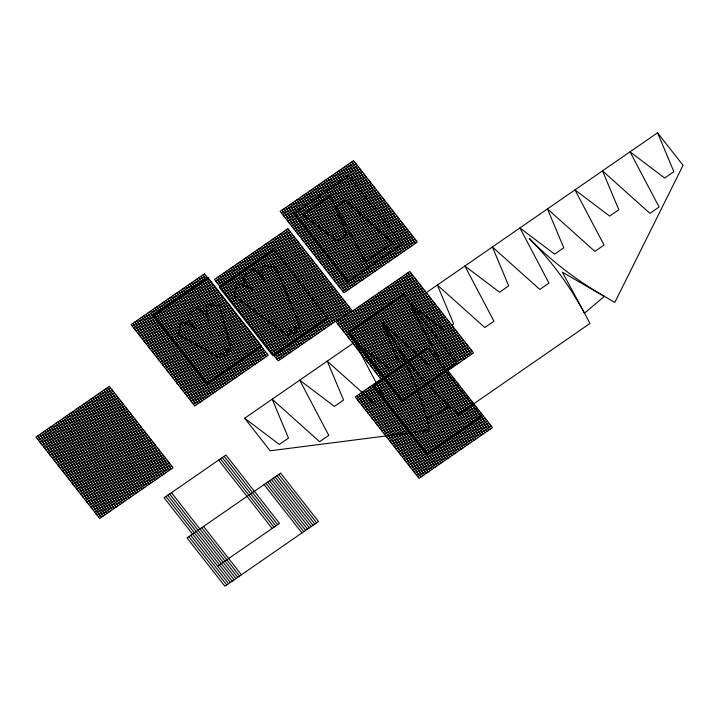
<?xml version="1.0" encoding="UTF-8"?>
<svg xmlns="http://www.w3.org/2000/svg" width="719" height="719" viewBox="0 0 719 719"><rect width="100%" height="100%" fill="white"/><g stroke="black" fill="none" stroke-linecap="round" stroke-linejoin="round"><path stroke-width="1.08" d="M196.44 329.005A30.297 27.502 -17.3 0 1 189.519 320.593L187.021 315.695L198.031 308.083L202.246 311.794A30.297 27.502 -17.3 0 1 208.753 320.494A30.297 27.502 -17.3 0 1 206.488 309.979L206.515 304.452L219.708 305.97L230.422 346.738L230.736 350.144L225.883 349.82L227.779 353.892L224.714 356.004L221.146 353.092L220.032 357.541L216.662 356.256L178.42 334.515L180.793 322.229L186.419 323.856A30.297 27.502 -17.3 0 1 196.449 328.996M262.462 271.279L262.48 265.751L275.683 267.279L299.49 324.763L299.805 328.17L294.943 327.846L296.839 331.908L293.783 334.029L290.215 331.117L289.101 335.566L285.731 334.272L234.385 295.824L236.767 283.538L242.393 285.155A30.297 27.502 -17.3 0 1 252.423 290.305A30.297 27.502 -17.3 0 1 245.494 281.893L242.986 277.004L253.996 269.391L258.22 273.103L262.462 271.279A30.297 27.502 -17.3 0 0 264.709 281.803A30.297 27.502 -17.3 0 0 258.22 273.094M186.419 323.856L189.528 320.584M242.393 285.155L245.503 281.893M604.355 296.363L584.484 313.178A387.775 352.013 -17.3 0 0 529.319 238.474M281.444 213.031L354.853 162.278M282.72 214.657L356.13 163.905M283.996 216.284L357.397 165.532M285.272 217.911L358.673 167.159M132.332 326.237L205.733 275.494M286.548 219.538L359.949 168.794M287.825 221.164L361.226 170.421M133.608 327.864L207.009 277.121M289.101 222.791L362.502 172.048M134.884 329.491L208.285 278.747M136.152 331.117L209.562 280.374M290.368 224.418L363.778 173.674M137.428 332.744L210.838 282.001M291.644 226.045L365.045 175.301M292.921 227.671L366.322 176.928M138.704 334.371L212.105 283.628M215.781 281.093L289.182 230.341M294.197 229.298L367.598 178.555M139.98 336.007L213.381 285.254M217.057 282.72L290.458 231.976M141.257 337.633L214.657 286.881M218.324 284.347L291.734 233.603M295.473 230.925L368.874 180.181M142.533 339.26L215.934 288.508M219.601 285.973L293.001 235.23M296.749 232.561L370.15 181.808M143.809 340.887L217.21 290.134M220.877 287.6L294.278 236.857M298.017 234.187L371.426 183.435M299.293 235.814L372.694 185.062M145.076 342.514L218.486 291.77M222.153 289.227L295.554 238.483M300.569 237.441L373.97 186.688M146.352 344.14L219.753 293.397M223.429 290.853L296.83 240.11M147.629 345.767L221.03 295.024M224.705 292.48L298.106 241.737M301.845 239.068L375.246 188.315M148.905 347.394L222.306 296.65M225.973 294.107L299.383 243.364M303.121 240.694L376.522 189.951M304.398 242.321L377.799 191.578M150.181 349.021L223.582 298.277M227.249 295.743L300.659 244.99M305.665 243.948L379.075 193.204M151.457 350.647L224.858 299.904M228.525 297.369L301.926 246.617M152.725 352.274L226.134 301.531M229.801 298.996L303.202 248.244M306.941 245.574L380.351 194.831M154.001 353.901L227.402 303.157M231.078 300.623L304.479 249.87M308.217 247.201L381.618 196.458M155.277 355.537L228.678 304.784M232.354 302.25L305.755 251.506M309.494 248.828L382.894 198.085M37.226 438.725L110.627 387.972M310.77 250.455L384.171 199.711M156.553 357.163L229.954 306.411M233.63 303.876L307.031 253.133M38.502 440.352L111.903 389.599M312.046 252.09L385.447 201.338M157.829 358.79L231.23 308.038M234.897 305.503L308.307 254.76M39.779 441.978L113.18 391.226M159.106 360.417L232.507 309.664M236.174 307.13L309.574 256.386M313.322 253.717L386.723 202.965M41.046 443.605L114.456 392.862M160.382 362.043L233.783 311.3M237.45 308.757L310.851 258.013M314.589 255.344L387.999 204.591M42.322 445.232L115.723 394.488M315.866 256.971L389.267 206.218M161.649 363.67L235.059 312.927M238.726 310.383L312.127 259.64M43.598 446.858L116.999 396.115M317.142 258.597L390.543 207.845M162.925 365.297L236.326 314.554M240.002 312.01L313.403 261.267M44.875 448.485L118.276 397.742M164.202 366.924L237.603 316.18M241.278 313.637L314.679 262.893M318.418 260.224L391.819 209.481M46.151 450.112L119.552 399.369M165.478 368.55L238.879 317.807M242.546 315.273L315.956 264.52M319.694 261.851L393.095 211.107M47.427 451.739L120.828 400.995M166.754 370.177L240.155 319.434M243.822 316.899L317.232 266.147M320.971 263.478L394.372 212.734M48.694 453.365L122.104 402.622M322.238 265.104L395.648 214.361M168.03 371.804L241.431 321.06M245.098 318.526L318.499 267.774M49.971 454.992L123.38 404.249M323.514 266.731L396.924 215.988M169.298 373.431L242.707 322.687M246.374 320.153L319.775 269.4M51.247 456.628L124.648 405.876M170.574 375.066L243.975 324.314M247.651 321.779L321.051 271.027M324.79 268.358L398.191 217.614M52.523 458.255L125.924 407.502M171.85 376.693L245.251 325.941M248.927 323.406L322.328 272.663M326.067 269.984L399.467 219.241M53.799 459.881L127.2 409.129M327.343 271.62L400.744 220.868M173.126 378.32L246.527 327.567M250.203 325.033L323.604 274.29M55.075 461.508L128.476 410.756M328.619 273.247L402.02 222.495M174.402 379.947L247.803 329.194M251.47 326.66L324.88 275.916M56.352 463.135L129.753 412.391M175.679 381.573L249.08 330.821M252.746 328.286L326.147 277.543M329.895 274.874L403.296 224.121M57.619 464.762L131.029 414.018M176.946 383.2L250.356 332.457M254.023 329.913L327.424 279.17M331.162 276.5L404.572 225.748M58.895 466.388L132.296 415.645M178.222 384.827L251.632 334.083M255.299 331.54L328.7 280.796M332.439 278.127L405.84 227.375M60.171 468.015L133.572 417.272M333.715 279.754L407.116 229.01M179.498 386.454L252.899 335.71M256.575 333.167L329.976 282.423M61.448 469.642L134.848 418.898M334.991 281.381L408.392 230.637M180.775 388.08L254.175 337.337M257.851 334.802L331.252 284.05M62.724 471.269L136.125 420.525M182.051 389.707L255.452 338.964M259.119 336.429L332.529 285.677M336.267 283.007L409.668 232.264M64 472.895L137.401 422.152M183.327 391.334L256.728 340.59M260.395 338.056L333.805 287.303M337.544 284.634L410.944 233.891M65.267 474.522L138.677 423.779M338.811 286.261L412.221 235.517M184.603 392.96L258.004 342.217M261.671 339.683L335.072 288.93M66.543 476.158L139.944 425.405M340.087 287.888L413.497 237.144M185.87 394.596L259.28 343.844M262.947 341.309L336.348 290.557M67.82 477.784L141.221 427.032M187.147 396.223L260.548 345.471M264.224 342.936L337.624 292.193M341.363 289.514L414.764 238.771M69.096 479.411L142.497 428.659M188.423 397.85L261.824 347.097M265.5 344.563L338.901 293.819M342.639 291.141L416.04 240.398M70.372 481.038L143.773 430.286M189.699 399.476L263.1 348.724M266.776 346.19L340.177 295.446M71.648 482.665L145.049 431.921M190.975 401.103L264.376 350.351M268.043 347.816L341.453 297.073M72.916 484.291L146.325 433.548M192.252 402.73L265.653 351.986M269.319 349.443L342.72 298.7M74.192 485.918L147.602 435.175M193.519 404.357L266.929 353.613M270.596 351.07L343.997 300.326M75.468 487.545L148.869 436.801M271.872 352.696L345.273 301.953M76.744 489.172L150.145 438.428M273.148 354.323L346.549 303.58M78.02 490.798L151.421 440.055M274.424 355.959L347.825 305.207M79.297 492.425L152.698 441.682M275.692 357.586L349.101 306.833M80.573 494.052L153.974 443.308M276.968 359.212L350.369 308.46M81.84 495.688L155.25 444.935M83.116 497.314L156.517 446.562M84.393 498.941L157.794 448.189M337.633 323.865L411.034 273.112M85.669 500.568L159.07 449.815M338.91 325.491L412.311 274.739M86.945 502.195L160.346 451.442M340.186 327.118L413.587 276.375M88.221 503.821L161.622 453.078M341.462 328.745L414.863 278.001M89.489 505.448L162.898 454.705M342.729 330.372L416.139 279.628M90.765 507.075L164.175 456.331M344.006 331.998L417.406 281.255M92.041 508.701L165.442 457.958M345.282 333.625L418.683 282.882M93.317 510.328L166.718 459.585M346.558 335.252L419.959 284.508M94.593 511.955L167.994 461.212M347.834 336.878L421.235 286.135M95.87 513.582L169.271 462.838M349.11 338.505L422.511 287.762M97.146 515.217L170.547 464.465M350.378 340.141L423.788 289.389M98.413 516.844L171.823 466.092M351.654 341.768L425.064 291.015M390.228 334.641A387.775 352.013 -17.3 0 1 426.727 419.168L429.737 430.366L270.155 450.795L244.658 418.242L657.552 132.79L683.05 165.343L614.835 302.402L562.429 272.204L590.002 323.424L458.488 414.342L449.717 406.352A387.775 352.013 -17.3 0 1 390.201 334.65L382.868 322.696M354.206 345.021L427.607 294.269M355.483 346.648L428.884 295.904M356.759 348.275L430.16 297.531M358.035 349.901L431.436 299.158M359.302 351.528L432.712 300.785M360.579 353.155L433.979 302.411M361.855 354.782L435.256 304.038M363.131 356.408L436.532 305.665M364.407 358.035L437.808 307.292M365.683 359.671L439.084 308.918M366.951 361.298L440.361 310.545M368.227 362.924L441.628 312.172M369.503 364.551L442.904 313.799M370.779 366.178L444.18 315.434M372.056 367.804L445.456 317.061M373.332 369.431L446.733 318.688M374.608 371.058L448.009 320.315M375.875 372.685L449.285 321.941M377.151 374.311L450.552 323.568M378.428 375.938L453.662 323.927L437.341 285.03L484.768 327.513L493.944 321.168L464.869 266.003L499.543 292.211L508.719 285.865L492.398 246.977L539.816 289.451L548.992 283.115L519.927 227.941L554.592 254.149L563.768 247.803L547.447 208.914L594.874 251.398L604.041 245.053L574.975 189.879L609.649 216.086L618.825 209.75L602.504 170.852L649.922 213.336L659.098 206.991L630.024 151.826L664.698 178.033L673.874 171.688L657.552 132.79M379.704 377.565L453.105 326.821M454.381 328.448L355.285 396.96L419.024 478.333L492.434 427.589L384.072 289.254M356.561 398.587L455.657 330.075M357.837 400.213L456.933 331.702M359.114 401.84L458.201 333.328M360.39 403.467L459.477 334.964M361.657 405.094L460.753 336.591M362.933 406.72L462.029 338.218M364.209 408.347L463.306 339.844M365.486 409.974L464.582 341.471M366.762 411.61L465.858 343.098M368.038 413.236L467.125 344.725M369.305 414.863L468.402 346.351M370.582 416.49L469.678 347.978M371.858 418.116L470.954 349.605M373.134 419.743L472.23 351.232M374.41 421.37L473.506 352.858L409.758 271.485L336.357 322.238L444.719 460.573M375.686 422.997L449.087 372.253M376.963 424.623L450.364 373.88M378.23 426.25L451.64 375.507M379.506 427.877L452.907 377.133M380.782 429.504L454.183 378.76M382.059 431.13L455.46 380.387M383.335 432.766L456.736 382.014M384.611 434.393L458.012 383.64M385.878 436.02L459.288 385.267M387.155 437.646L460.564 386.894M388.431 439.273L461.832 388.53M389.707 440.9L463.108 390.156M390.983 442.527L464.384 391.783M392.259 444.153L465.66 393.41M217.641 566.123L279.484 523.369L225.946 455.019L164.103 497.773L230.395 582.399M393.536 445.78L466.937 395.037M394.803 447.407L468.213 396.663M396.079 449.033L469.48 398.29M397.355 450.66L470.756 399.917M398.632 452.296L472.032 401.544M399.908 453.923L473.309 403.17M401.184 455.549L474.585 404.797M402.451 457.176L475.861 406.424M403.727 458.803L477.137 408.059M405.004 460.43L478.405 409.686M406.28 462.056L479.681 411.313M407.556 463.683L480.957 412.94M408.832 465.31L482.233 414.566M410.109 466.937L483.51 416.193M411.376 468.563L484.786 417.82M412.652 470.19L486.053 419.447M413.928 471.826L487.329 421.073M415.205 473.453L488.605 422.7M416.481 475.079L489.882 424.327M417.757 476.706L491.158 425.954M426.718 419.177L449.717 406.352M202.246 311.794L206.488 309.979M444.495 330.273L409.821 304.065L438.887 359.23M389.437 368.326L354.764 342.127L383.838 397.292M244.658 418.242L279.332 444.45L288.508 438.105L272.186 399.216L319.604 441.691L328.781 435.355L299.715 380.18L334.389 406.388L343.565 400.043L327.244 361.154L374.662 403.638M429.71 365.576L382.292 323.092L398.614 361.99M351.744 161.919L415.483 243.292M349.901 163.186L413.65 244.568M348.068 164.462L411.816 245.835M346.234 165.73L409.974 247.102M344.401 166.997L408.14 248.37M342.568 168.264L406.307 249.637M340.734 169.531L404.473 250.904M338.892 170.798L402.64 252.171M337.058 172.075L400.798 253.448M335.225 173.342L398.964 254.715M333.391 174.609L397.131 255.982M407.925 272.753L471.664 354.134M331.558 175.876L395.297 257.249M406.091 274.029L469.831 355.402M329.715 177.144L393.464 258.516M404.258 275.296L467.997 356.669M327.882 178.411L391.63 259.784M402.424 276.563L466.164 357.936M326.049 179.678L389.788 261.06M400.582 277.831L464.33 359.203M324.215 180.954L387.954 262.327M398.748 279.098L462.497 360.471M322.382 182.222L386.121 263.594M396.915 280.365L460.654 361.747M320.548 183.489L384.288 264.862M395.082 281.641L458.821 363.014M318.706 184.756L382.454 266.129M393.248 282.909L456.987 364.281M316.872 186.023L380.612 267.396M391.415 284.176L455.154 365.549M315.039 187.291L378.778 268.672M389.572 285.443L453.321 366.816M313.205 188.567L376.945 269.94M387.739 286.71L451.478 368.083M311.372 189.834L375.111 271.207M385.905 287.977L449.645 369.35M309.529 191.101L373.278 272.474M307.696 192.368L371.444 273.741M382.238 290.521L490.592 428.857M305.863 193.636L369.602 275.009M380.396 291.788L488.758 430.124M304.029 194.903L367.769 276.285M378.562 293.055L486.925 431.391M302.196 196.179L365.935 277.552M376.729 294.323L485.091 432.658M300.362 197.446L364.102 278.819M374.896 295.59L483.258 433.925M298.52 198.714L362.268 280.086M373.062 296.857L481.424 435.193M296.686 199.981L360.426 281.354M371.229 298.133L479.582 436.469M294.853 201.248L358.592 282.621M369.386 299.401L477.749 437.736M293.019 202.515L356.759 283.888M367.553 300.668L475.915 439.003M291.186 203.792L354.925 285.164M365.719 301.935L474.082 440.271M289.344 205.059L353.092 286.432M363.886 303.202L472.248 441.538M287.51 206.326L351.258 287.699M362.052 304.47L470.406 442.805M285.677 207.593L349.416 288.966M360.219 305.746L468.572 444.081M283.843 208.861L347.583 290.233M358.377 307.013L466.739 445.349M282.01 210.128L345.749 291.501M356.543 308.28L464.905 446.616M354.71 309.547L463.072 447.883M352.876 310.815L461.239 449.15M351.043 312.082L459.396 450.418M286.072 229.99L349.811 311.363M349.2 313.358L457.563 451.694M284.239 231.257L347.978 312.63M347.367 314.625L455.729 452.961M282.405 232.525L346.145 313.897M345.533 315.893L453.896 454.228M280.563 233.792L344.311 315.165M343.7 317.16L452.062 455.495M278.729 235.059L342.469 316.432M341.867 318.427L450.22 456.763M276.896 236.326L340.635 317.699M340.033 319.694L448.386 458.03M275.062 237.594L338.802 318.975M338.191 320.962L446.553 459.297M273.229 238.87L336.968 320.243M271.387 240.137L335.135 321.51M379.147 380.468L442.886 461.841M269.553 241.404L333.301 322.777M377.304 381.735L441.053 463.108M267.72 242.671L331.459 324.044M375.471 383.002L439.21 464.375M265.886 243.939L329.626 325.312M373.637 384.27L437.377 465.642M264.053 245.206L327.792 326.588M371.804 385.537L435.543 466.91M262.219 246.482L325.959 327.855M369.97 386.804L433.71 468.186M260.377 247.749L324.125 329.122M368.128 388.08L431.876 469.453M258.543 249.017L322.283 330.389M366.295 389.347L430.043 470.72M256.71 250.284L320.449 331.657M364.461 390.615L428.2 471.988M254.877 251.551L318.616 332.924M362.628 391.882L426.367 473.255M253.043 252.818L316.782 334.191M360.794 393.149L424.534 474.522M251.201 254.095L314.949 335.467M358.961 394.416L422.7 475.798M249.367 255.362L313.116 336.735M357.118 395.693L420.867 477.065M247.534 256.629L311.273 338.002M245.7 257.896L309.44 339.269M243.867 259.164L307.606 340.536M242.033 260.431L305.773 341.804M240.191 261.698L303.939 343.08M238.357 262.974L302.097 344.347M236.524 264.241L300.263 345.614M234.691 265.509L298.43 346.882M232.857 266.776L296.596 348.149M231.024 268.043L294.763 349.416M229.181 269.31L292.93 350.692M227.348 270.587L291.087 351.959M225.514 271.854L289.254 353.227M223.681 273.121L287.42 354.494M221.847 274.388L285.587 355.761M220.005 275.656L283.753 357.028M218.172 276.923L281.911 358.305M216.338 278.199L280.077 359.572M202.623 275.134L266.363 356.507M200.79 276.402L264.529 357.774M198.956 277.669L262.696 359.042M197.123 278.936L260.862 360.309M195.28 280.203L259.029 361.585M193.447 281.48L257.186 362.852M191.613 282.747L255.353 364.12M189.78 284.014L253.519 365.387M187.947 285.281L251.686 366.654M186.104 286.548L249.853 367.921M184.271 287.816L248.019 369.189M182.437 289.092L246.177 370.465M180.604 290.359L244.343 371.732M178.77 291.626L242.51 372.999M176.937 292.894L240.676 374.266M175.094 294.161L238.843 375.534M173.261 295.428L237 376.801M171.428 296.695L235.167 378.077M169.594 297.972L233.333 379.344M167.761 299.239L231.5 380.612M165.927 300.506L229.667 381.879M164.085 301.773L227.833 383.146M162.251 303.041L225.991 384.413M160.418 304.308L224.157 385.69M158.584 305.584L222.324 386.957M156.751 306.851L220.49 388.224M154.909 308.118L218.657 389.491M153.075 309.386L216.814 390.759M151.242 310.653L214.981 392.026M278.783 474.441L316.639 522.776M149.408 311.92L213.148 393.302M276.941 475.708L314.805 524.043M147.575 313.196L211.314 394.569M275.107 476.976L312.972 525.31M145.741 314.464L209.481 395.836M273.274 478.243L311.138 526.578M143.899 315.731L207.647 397.104M271.44 479.51L309.305 527.845M142.065 316.998L205.805 398.371M269.607 480.777L307.462 529.121M140.232 318.265L203.971 399.638M267.765 482.054L305.629 530.388M138.399 319.533L202.138 400.905M265.931 483.321L303.795 531.656M136.565 320.809L200.304 402.182M264.098 484.588L301.962 532.923M134.723 322.076L198.471 403.449M132.889 323.343L196.629 404.716M224.112 456.286L277.651 524.636M222.27 457.554L275.817 525.913M220.436 458.821L273.984 527.18M218.603 460.088L272.15 528.447M107.517 387.613L171.257 468.986M105.684 388.889L169.423 470.262M103.851 390.156L167.59 471.529M102.008 391.424L165.756 472.796M100.175 392.691L163.923 474.064M203.54 526.452L241.404 574.787M98.341 393.958L162.081 475.331M201.706 527.719L239.571 576.054M96.508 395.225L160.247 476.598M171.446 492.695L237.737 577.33M94.674 396.493L158.414 477.874M169.603 493.962L235.895 578.597M92.841 397.769L156.58 479.142M167.77 495.238L234.061 579.865M90.998 399.036L154.747 480.409M165.936 496.505L232.228 581.132M89.165 400.303L152.904 481.676M87.332 401.57L151.071 482.943M190.697 535.331L228.561 583.666M85.498 402.838L149.237 484.211M188.863 536.599L226.719 584.942M83.665 404.105L147.404 485.487M81.831 405.381L145.571 486.754M79.989 406.648L143.737 488.021M78.155 407.916L141.895 489.288M76.322 409.183L140.061 490.556M74.488 410.45L138.228 491.823M72.655 411.717L136.394 493.09M70.813 412.994L134.561 494.366M68.979 414.261L132.718 495.634M67.146 415.528L130.885 496.901M65.312 416.795L129.052 498.168M63.479 418.063L127.218 499.435M61.645 419.33L125.385 500.703M59.803 420.597L123.551 501.979M57.969 421.873L121.709 503.246M56.136 423.14L119.875 504.513M54.302 424.408L118.042 505.781M52.469 425.675L116.208 507.048M50.627 426.942L114.375 508.315M48.793 428.209L112.532 509.591M46.96 429.486L110.699 510.858M45.126 430.753L108.866 512.126M43.293 432.02L107.032 513.393M41.459 433.287L105.199 514.66M39.617 434.555L103.365 515.927M37.783 435.822L101.523 517.204M604.346 296.372A387.775 352.013 -17.3 0 1 529.292 238.492M289.784 329.841A5.509 4.997 -17.3 0 0 291.285 331.989L289.883 332.457A5.509 4.997 -17.3 0 0 289.793 329.841M293.774 327.091A5.509 4.997 -17.3 0 0 296.399 327.945L295.518 329.068A5.509 4.997 -17.3 0 0 293.774 327.082M227.339 349.919L226.449 351.043A5.509 4.997 -17.3 0 0 224.714 349.066A5.509 4.997 -17.3 0 0 227.339 349.928M353.577 160.652L280.176 211.395L343.916 292.777L417.317 242.024L353.577 160.652M204.457 273.867L131.056 324.611L194.795 405.983L268.205 355.24L204.457 273.867M348.751 175.966L294.251 213.642L347.798 282.001L402.298 244.316L348.751 175.966M208.016 277.678L153.515 315.362L207.054 383.712L261.554 346.037L208.016 277.678M330.56 195.901L303.032 214.936L337.705 241.144L346.882 234.798L330.56 195.901M287.906 228.714L214.505 279.466L278.244 360.839L351.645 310.087L287.906 228.714M273.822 249.745L219.322 287.42L272.869 355.779L327.37 318.095L273.822 249.745M345.551 200.592L336.375 206.937L365.441 262.102L392.969 243.076L345.551 200.592M109.351 386.346L35.95 437.098L99.689 518.471L173.09 467.718L109.351 386.346M403.17 294.862L348.67 332.538L402.218 400.887L456.718 363.212L403.17 294.862M427.859 348.041L373.359 385.717L426.897 454.075L481.397 416.391L427.859 348.041M280.617 473.165L187.021 537.875L224.885 586.21L318.472 521.509L280.617 473.165M222.225 353.964L220.814 354.431A5.509 4.997 -17.3 0 0 220.733 351.816A5.509 4.997 -17.3 0 0 222.216 353.973"/></g></svg>
